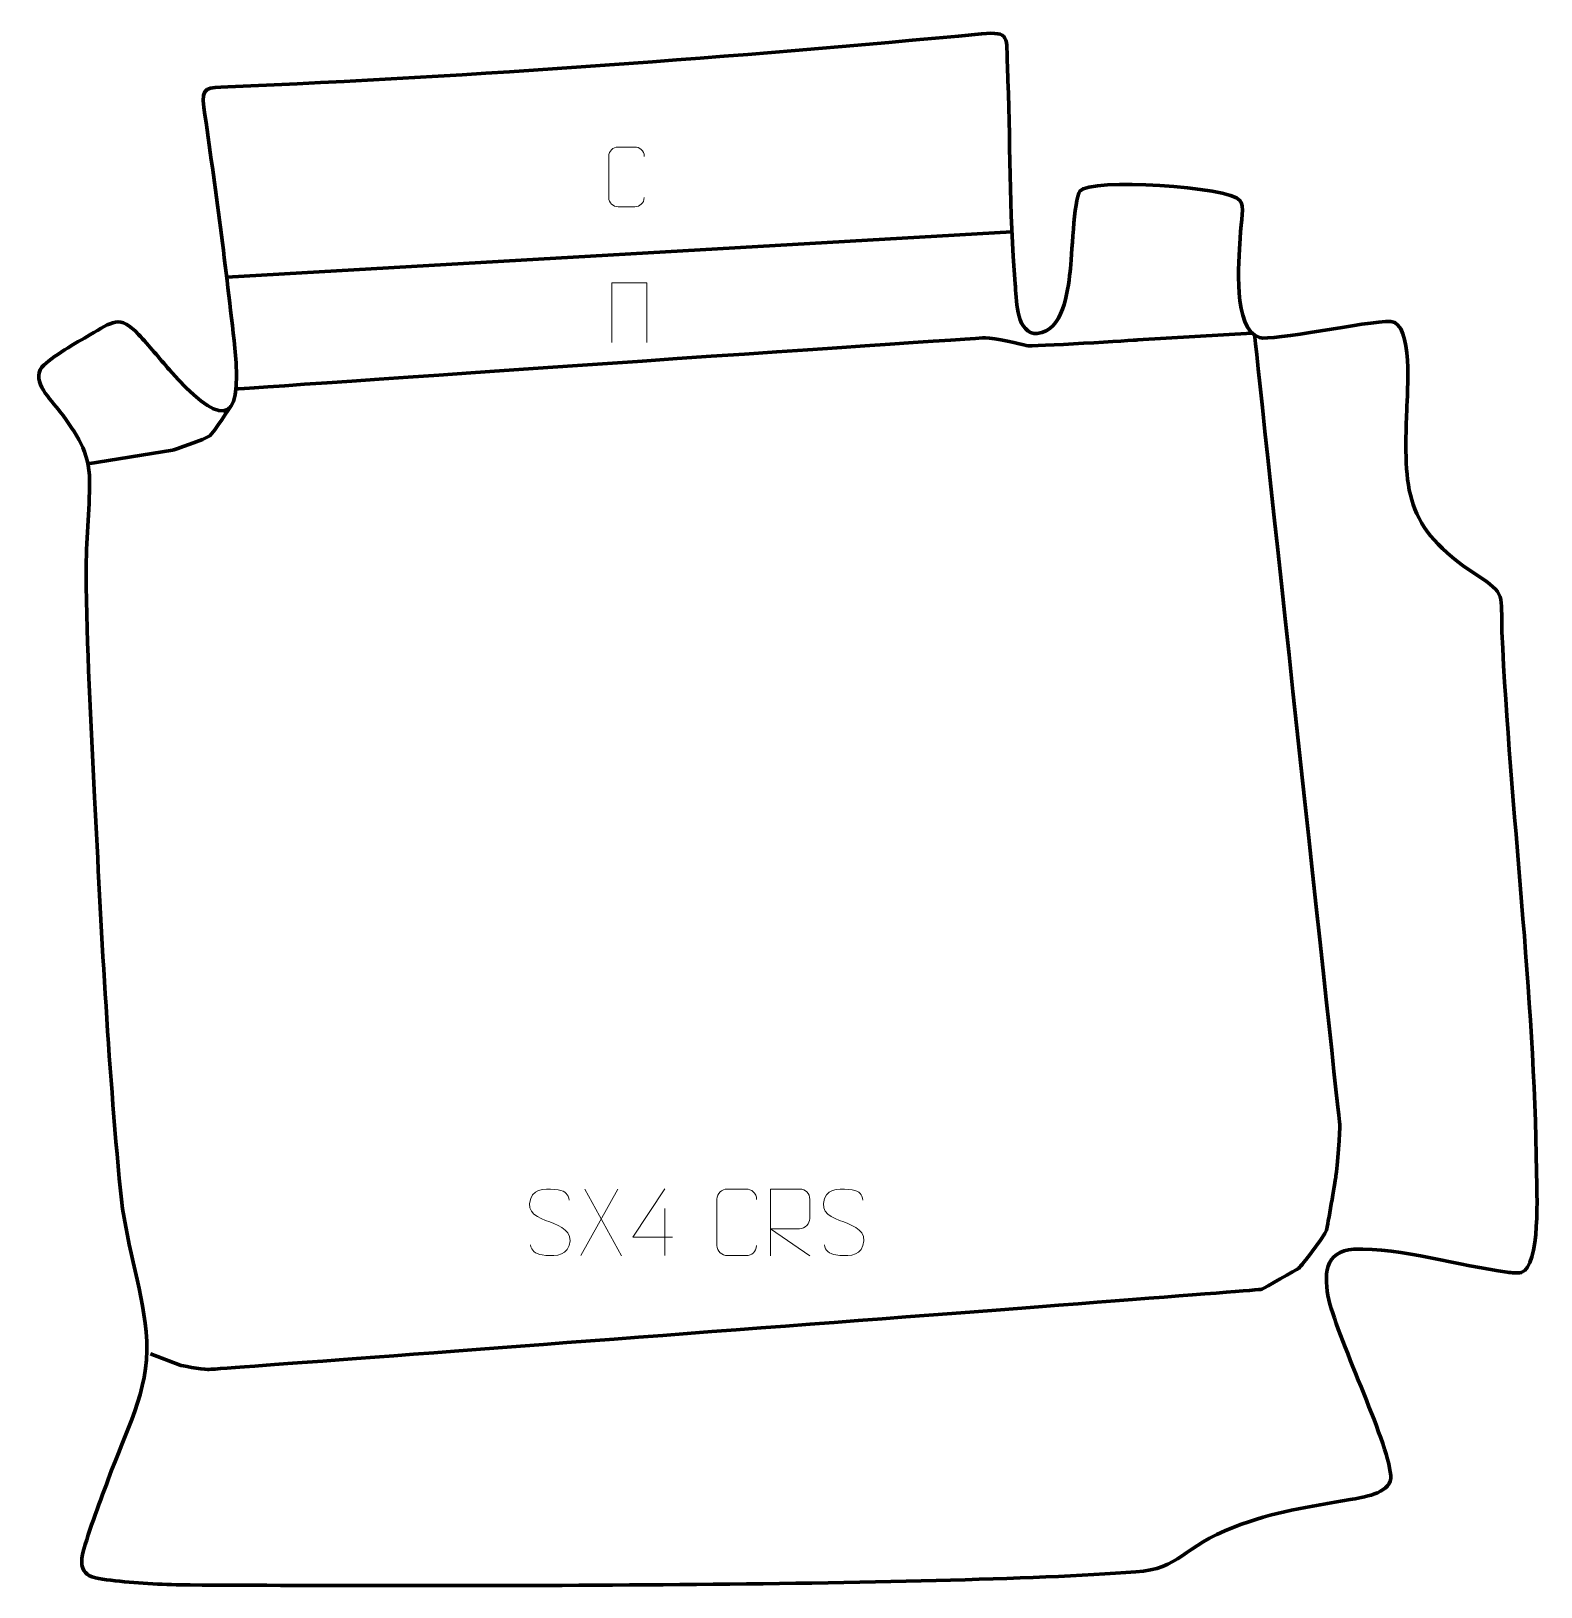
# Model space of a CAD drawing. Header units: millimetres. Extents: x -488 to 77, y 361 to 944.
import ezdxf

# ---------------------------------------------------------------- set-up
doc = ezdxf.new("R2010")
doc.units = ezdxf.units.MM
doc.header["$MEASUREMENT"] = 0
doc.layers.add('layer 1', color=7, linetype='Continuous')
doc.layers.add('layer 2', color=7, linetype='Continuous')

msp = doc.modelspace()

# ---------------------------------------------------------------- linework, layer by layer
at = {"layer": 'layer 1', "color": 140, "lineweight": 158}
msp.add_open_spline([(-414.5993, 851.5132), (-414.5993, 851.5132), (-120.666, 868.425), (-120.666, 868.425)], degree=3, dxfattribs=at)
for points, knots in [([(-443.1161, 448.444), (-443.1161, 448.444), (-432.0036, 444.2106), (-432.0036, 444.2106), (-432.0036, 444.2106), (-432.0036, 444.2106), (-424.0661, 442.6231), (-421.6848, 442.6231), (-421.6848, 442.6231), (-419.3035, 442.6231), (-27.9842, 472.2566), (-27.1905, 472.6534), (-27.1905, 472.6534), (-26.3968, 473.0502), (-14.0936, 480.0618), (-13.2999, 480.5909), (-13.2999, 480.5909), (-12.5062, 481.12), (-3.5102, 492.7617), (-2.9811, 494.7461), (-2.9811, 494.7461), (-2.452, 496.7305), (0.1938, 512.3408), (0.5907, 515.119), (0.5907, 515.119), (0.9876, 517.8972), (2.3104, 532.7139), (2.0459, 534.3014), (2.0459, 534.3014), (1.7814, 535.8889), (-29.8561, 829.8126), (-29.8561, 829.8126)], [0, 0, 0, 0, 0.11111111, 0.11111111, 0.11111111, 0.11111111, 0.22222222, 0.22222222, 0.22222222, 0.22222222, 0.33333333, 0.33333333, 0.33333333, 0.33333333, 0.44444444, 0.44444444, 0.44444444, 0.44444444, 0.55555556, 0.55555556, 0.55555556, 0.55555556, 0.66666667, 0.66666667, 0.66666667, 0.66666667, 0.77777778, 0.77777778, 0.77777778, 0.77777778, 1, 1, 1, 1]), ([(-30.7254, 830.5262), (-30.7254, 830.5262), (-73.6246, 827.989), (-73.6246, 827.989), (-73.6246, 827.989), (-73.6246, 827.989), (-113.7088, 825.3429), (-115.2963, 825.8721), (-115.2963, 825.8721), (-116.8838, 826.4013), (-127.467, 828.7825), (-130.6421, 828.7825), (-130.6421, 828.7825), (-133.8172, 828.7825), (-411.0803, 809.6122), (-411.0803, 809.6122)], [0, 0, 0, 0, 0.2, 0.2, 0.2, 0.2, 0.4, 0.4, 0.4, 0.4, 0.6, 0.6, 0.6, 0.6, 1, 1, 1, 1]), ([(-466.5527, 781.6297), (-466.5527, 781.6297), (-434.9132, 786.7138), (-434.9132, 786.7138), (-434.9132, 786.7138), (-434.9132, 786.7138), (-422.3455, 790.947), (-420.8903, 792.1377), (-420.8903, 792.1377), (-419.4351, 793.3284), (-412.9968, 803.2213), (-412.9968, 803.2213)], [0, 0, 0, 0, 0.25, 0.25, 0.25, 0.25, 0.5, 0.5, 0.5, 0.5, 1, 1, 1, 1])]:
    msp.add_open_spline(points, degree=3, knots=knots, dxfattribs=at)
at = {"layer": 'layer 2', "color": 242, "lineweight": 158}
msp.add_open_spline([(75.6472, 516.6693), (74.9791, 583.6633), (65.8027, 651.6147), (62.7249, 718.7787), (62.7249, 718.7787), (62.1973, 732.5336), (64.62, 732.7862), (53.0465, 740.1591), (53.0465, 740.1591), (25.7993, 758.2051), (26.1535, 771.4014), (27.0808, 801.9684), (27.0808, 801.9684), (27.2648, 808.0347), (29.6556, 834.206), (21.0933, 834.902), (21.0933, 834.902), (12.2815, 835.1104), (-23.531, 827.4179), (-27.993, 828.8758), (-27.993, 828.8758), (-38.2096, 832.2139), (-35.7184, 857.4037), (-35.2408, 865.9044), (-35.2408, 865.9044), (-34.9142, 873.4597), (-33.4562, 877.7352), (-35.3209, 880.2359), (-35.3209, 880.2359), (-39.1349, 885.3512), (-91.547, 888.8558), (-95.2646, 883.6839), (-95.2646, 883.6839), (-97.4814, 880.5999), (-98.2814, 858.7729), (-98.9048, 853.5705), (-98.9048, 853.5705), (-99.8375, 845.786), (-101.4155, 831.5736), (-111.231, 830.345), (-111.231, 830.345), (-111.231, 830.345), (-112.4762, 830.3675), (-112.4762, 830.3675), (-112.4762, 830.3675), (-119.3697, 832.0332), (-118.9641, 843.3941), (-119.4399, 849.0249), (-119.4399, 849.0249), (-121.7538, 876.4092), (-121.2088, 903.0364), (-122.3839, 930.3585), (-122.3839, 930.3585), (-122.903, 941.32), (-121.0588, 943.5868), (-132.1259, 942.544), (-132.1259, 942.544), (-223.5513, 933.9286), (-322.4522, 926.527), (-414.1299, 922.7258), (-414.1299, 922.7258), (-421.7123, 922.4114), (-424.2977, 922.8467), (-423.1361, 914.9908), (-423.1361, 914.9908), (-418.8241, 885.2306), (-414.7778, 854.8476), (-411.5298, 824.9601), (-411.5298, 824.9601), (-408.0635, 793.0631), (-418.3208, 796.8513), (-435.9833, 816.7523), (-435.9833, 816.7523), (-439.859, 821.1903), (-443.5851, 825.7396), (-447.5776, 830.0735), (-447.5776, 830.0735), (-454.6818, 837.684), (-457.3943, 834.744), (-465.8393, 829.8496), (-465.8393, 829.8496), (-470.4921, 827.153), (-480.3932, 821.6146), (-483.7754, 817.7946), (-483.7754, 817.7946), (-487.7972, 812.3452), (-480.4538, 805.7225), (-477.0197, 801.2372), (-477.0197, 801.2372), (-470.697, 792.7053), (-466.0262, 786.3162), (-465.9333, 775.3551), (-465.9333, 775.3551), (-465.8373, 764.0226), (-467.2407, 752.5885), (-467.2008, 740.8452), (-467.2008, 740.8452), (-467.1075, 713.4237), (-465.3291, 684.4167), (-464.0108, 656.9155), (-464.0108, 656.9155), (-461.6676, 608.1812), (-459.0196, 558.1555), (-454.3932, 509.6225), (-454.3932, 509.6225), (-452.6478, 491.3113), (-446.5088, 474.1177), (-444.7225, 456.6923), (-444.7225, 456.6923), (-442.7608, 437.555), (-451.0217, 422.1808), (-457.6555, 404.9776), (-457.6555, 404.9776), (-461.0168, 395.7081), (-465.4304, 384.6289), (-468.0606, 375.3394), (-468.0606, 375.3394), (-470.9465, 365.1466), (-465.6422, 364.5207), (-456.2888, 363.5309), (-456.2888, 363.5309), (-446.9813, 362.5459), (-437.6235, 362.0378), (-428.2722, 361.9849), (-428.2722, 361.9849), (-333.8799, 361.4505), (-151.8949, 361.2611), (-74.3545, 366.8411), (-74.3545, 366.8411), (-57.7773, 368.034), (-56.8095, 376.246), (-37.5654, 383.6754), (-37.5654, 383.6754), (-22.6885, 389.4187), (-9.6106, 391.2527), (5.8939, 393.9493), (5.8939, 393.9493), (10.3331, 394.7268), (20.5949, 396.1637), (21.1284, 401.8398), (21.1284, 401.8398), (21.3278, 413.182), (1.5927, 453.1205), (-2.0286, 468.6613), (-2.0286, 468.6613), (-4.0708, 477.4252), (-3.7846, 487.2205), (7.2772, 487.6241), (7.2772, 487.6241), (25.1041, 488.2746), (46.8355, 481.3939), (64.711, 479.06), (64.711, 479.06), (66.3954, 478.8401), (68.2801, 478.5713), (69.9594, 478.9213), (69.9594, 478.9213), (77.3013, 481.2161), (75.7493, 509.9526), (75.6472, 516.6693)], degree=3, knots=[0, 0, 0, 0, 0.02439024, 0.02439024, 0.02439024, 0.02439024, 0.04878049, 0.04878049, 0.04878049, 0.04878049, 0.07317073, 0.07317073, 0.07317073, 0.07317073, 0.09756098, 0.09756098, 0.09756098, 0.09756098, 0.12195122, 0.12195122, 0.12195122, 0.12195122, 0.14634146, 0.14634146, 0.14634146, 0.14634146, 0.17073171, 0.17073171, 0.17073171, 0.17073171, 0.19512195, 0.19512195, 0.19512195, 0.19512195, 0.2195122, 0.2195122, 0.2195122, 0.2195122, 0.24390244, 0.24390244, 0.24390244, 0.24390244, 0.26829268, 0.26829268, 0.26829268, 0.26829268, 0.29268293, 0.29268293, 0.29268293, 0.29268293, 0.31707317, 0.31707317, 0.31707317, 0.31707317, 0.34146341, 0.34146341, 0.34146341, 0.34146341, 0.36585366, 0.36585366, 0.36585366, 0.36585366, 0.3902439, 0.3902439, 0.3902439, 0.3902439, 0.41463415, 0.41463415, 0.41463415, 0.41463415, 0.43902439, 0.43902439, 0.43902439, 0.43902439, 0.46341463, 0.46341463, 0.46341463, 0.46341463, 0.48780488, 0.48780488, 0.48780488, 0.48780488, 0.51219512, 0.51219512, 0.51219512, 0.51219512, 0.53658537, 0.53658537, 0.53658537, 0.53658537, 0.56097561, 0.56097561, 0.56097561, 0.56097561, 0.58536585, 0.58536585, 0.58536585, 0.58536585, 0.6097561, 0.6097561, 0.6097561, 0.6097561, 0.63414634, 0.63414634, 0.63414634, 0.63414634, 0.65853659, 0.65853659, 0.65853659, 0.65853659, 0.68292683, 0.68292683, 0.68292683, 0.68292683, 0.70731707, 0.70731707, 0.70731707, 0.70731707, 0.73170732, 0.73170732, 0.73170732, 0.73170732, 0.75609756, 0.75609756, 0.75609756, 0.75609756, 0.7804878, 0.7804878, 0.7804878, 0.7804878, 0.80487805, 0.80487805, 0.80487805, 0.80487805, 0.82926829, 0.82926829, 0.82926829, 0.82926829, 0.85365854, 0.85365854, 0.85365854, 0.85365854, 0.87804878, 0.87804878, 0.87804878, 0.87804878, 0.90243902, 0.90243902, 0.90243902, 0.90243902, 0.92682927, 0.92682927, 0.92682927, 0.92682927, 0.95121951, 0.95121951, 0.95121951, 0.95121951, 1, 1, 1, 1], dxfattribs=at)
at = {"layer": 'layer 2', "color": 250, "lineweight": 9}
for points, knots in [([(-258.297, 881.2645), (-258.4222, 879.1835), (-259.9244, 877.8583), (-261.8481, 877.8486), (-261.8481, 877.8486), (-263.9367, 877.8489), (-266.0253, 877.8489), (-268.1136, 877.8486), (-268.1136, 877.8486), (-269.8378, 877.7542), (-271.6042, 879.4421), (-271.5942, 881.2489), (-271.5942, 881.2489), (-271.5938, 886.4171), (-271.5938, 891.5848), (-271.5942, 896.7522), (-271.5942, 896.7522), (-271.5904, 898.6673), (-270.0259, 900.2072), (-268.098, 900.1951), (-268.098, 900.1951), (-266.015, 900.1951), (-263.9315, 900.1951), (-261.8481, 900.1951), (-261.8481, 900.1951), (-260.1046, 900.2269), (-258.3209, 898.891), (-258.297, 896.7076)], [0, 0, 0, 0, 0.125, 0.125, 0.125, 0.125, 0.25, 0.25, 0.25, 0.25, 0.375, 0.375, 0.375, 0.375, 0.5, 0.5, 0.5, 0.5, 0.625, 0.625, 0.625, 0.625, 0.75, 0.75, 0.75, 0.75, 1, 1, 1, 1]), ([(-270.4465, 827.0451), (-270.4465, 827.0451), (-270.4465, 849.3954), (-270.4465, 849.3954), (-270.4465, 849.3954), (-270.4465, 849.3954), (-257.3282, 849.3954), (-257.3282, 849.3954), (-257.3282, 849.3954), (-257.3282, 849.3954), (-257.3282, 827.0451), (-257.3282, 827.0451)], [0, 0, 0, 0, 0.25, 0.25, 0.25, 0.25, 0.5, 0.5, 0.5, 0.5, 1, 1, 1, 1]), ([(-293.651, 497.8847), (-297.8993, 499.3551), (-302.8074, 501.1509), (-300.8023, 506.6712), (-300.8023, 506.6712), (-299.2988, 510.8111), (-294.0852, 510.4226), (-290.4816, 509.8215), (-290.4816, 509.8215), (-287.621, 509.3443), (-286.7563, 508.1311), (-286.4457, 506.047)], [0, 0, 0, 0, 0.25, 0.25, 0.25, 0.25, 0.5, 0.5, 0.5, 0.5, 1, 1, 1, 1]), ([(-247.7002, 492.1563), (-247.7002, 492.1563), (-262.5219, 492.1563), (-262.5219, 492.1563), (-262.5219, 492.1563), (-262.5219, 492.1563), (-250.6443, 510.2268), (-250.6443, 510.2268)], [0, 0, 0, 0, 0.33333333, 0.33333333, 0.33333333, 0.33333333, 1, 1, 1, 1]), ([(-216.2334, 489.0518), (-216.3732, 486.7284), (-218.0504, 485.2488), (-220.1981, 485.238), (-220.1981, 485.238), (-222.53, 485.2384), (-224.8619, 485.2384), (-227.1934, 485.238), (-227.1934, 485.238), (-229.1184, 485.1326), (-231.0905, 487.0171), (-231.0793, 489.0344), (-231.0793, 489.0344), (-231.0789, 494.8045), (-231.0789, 500.5742), (-231.0793, 506.3435), (-231.0793, 506.3435), (-231.0751, 508.4816), (-229.3284, 510.2008), (-227.176, 510.1873), (-227.176, 510.1873), (-224.8503, 510.1873), (-222.5242, 510.1873), (-220.1981, 510.1873), (-220.1981, 510.1873), (-218.2515, 510.2228), (-216.2601, 508.7313), (-216.2334, 506.2937)], [0, 0, 0, 0, 0.125, 0.125, 0.125, 0.125, 0.25, 0.25, 0.25, 0.25, 0.375, 0.375, 0.375, 0.375, 0.5, 0.5, 0.5, 0.5, 0.625, 0.625, 0.625, 0.625, 0.75, 0.75, 0.75, 0.75, 1, 1, 1, 1]), ([(-210.9885, 485.2341), (-210.9885, 485.2341), (-210.9885, 510.1876), (-210.9885, 510.1876), (-210.9885, 510.1876), (-207.3937, 510.1876), (-203.7982, 510.1876), (-200.203, 510.1876), (-200.203, 510.1876), (-197.8777, 510.1499), (-196.3204, 508.6599), (-196.3245, 506.2935), (-196.3245, 506.2935), (-196.3249, 504.258), (-196.3249, 501.1986), (-196.3245, 499.1626), (-196.3245, 499.1626), (-196.331, 497.2871), (-198.1433, 495.3453), (-200.1528, 495.3262), (-200.1528, 495.3262), (-200.1528, 495.3262), (-210.9885, 495.3262), (-210.9885, 495.3262), (-210.9885, 495.3262), (-210.9885, 495.3262), (-196.3338, 485.2341), (-196.3338, 485.2341)], [0, 0, 0, 0, 0.125, 0.125, 0.125, 0.125, 0.25, 0.25, 0.25, 0.25, 0.375, 0.375, 0.375, 0.375, 0.5, 0.5, 0.5, 0.5, 0.625, 0.625, 0.625, 0.625, 0.75, 0.75, 0.75, 0.75, 1, 1, 1, 1]), ([(-183.651, 497.8847), (-187.8993, 499.3551), (-192.8074, 501.1509), (-190.8023, 506.6712), (-190.8023, 506.6712), (-189.2988, 510.8111), (-184.0852, 510.4226), (-180.4816, 509.8215), (-180.4816, 509.8215), (-177.621, 509.3443), (-176.7563, 508.1311), (-176.4457, 506.047)], [0, 0, 0, 0, 0.25, 0.25, 0.25, 0.25, 0.5, 0.5, 0.5, 0.5, 1, 1, 1, 1]), ([(-293.651, 497.8846), (-289.6324, 496.2379), (-284.6029, 494.3496), (-286.4369, 488.9893), (-286.4369, 488.9893), (-287.8967, 484.7229), (-292.8075, 484.9796), (-296.5336, 485.5343), (-296.5336, 485.5343), (-299.2836, 485.9441), (-300.5045, 487.1576), (-300.8825, 489.2698)], [0, 0, 0, 0, 0.25, 0.25, 0.25, 0.25, 0.5, 0.5, 0.5, 0.5, 1, 1, 1, 1]), ([(-183.651, 497.8846), (-179.6324, 496.2379), (-174.6029, 494.3496), (-176.4369, 488.9893), (-176.4369, 488.9893), (-177.8967, 484.7229), (-182.8075, 484.9796), (-186.5336, 485.5343), (-186.5336, 485.5343), (-189.2836, 485.9441), (-190.5045, 487.1576), (-190.8825, 489.2698)], [0, 0, 0, 0, 0.25, 0.25, 0.25, 0.25, 0.5, 0.5, 0.5, 0.5, 1, 1, 1, 1])]:
    msp.add_open_spline(points, degree=3, knots=knots, dxfattribs=at)
for points in [[(-268.2407, 510.1876), (-268.2407, 510.1876), (-281.9813, 485.2918), (-281.9813, 485.2918)], [(-280.5267, 510.1876), (-280.5267, 510.1876), (-266.7861, 485.2341), (-266.7861, 485.2341)], [(-250.6443, 502.9174), (-250.6443, 502.9174), (-250.6443, 485.2527), (-250.6443, 485.2527)]]:
    msp.add_open_spline(points, degree=3, dxfattribs=at)

doc.saveas('drawing.dxf')
